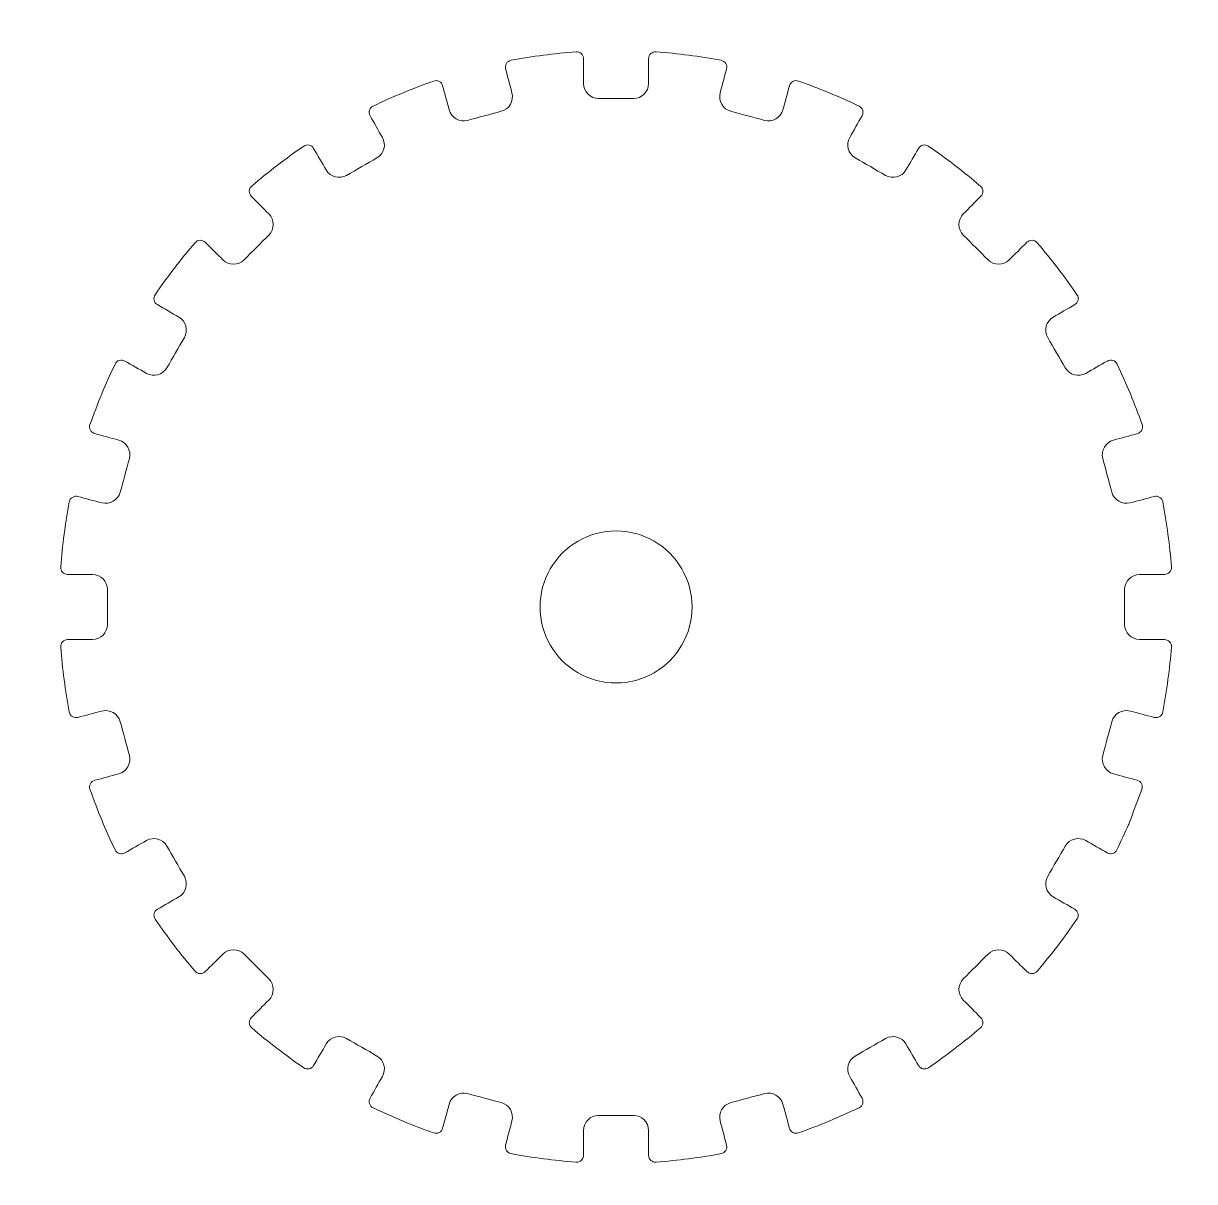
# Model space of a CAD drawing. Header units: centimetres. Extents: x -34.7 to 34.7, y -39.5 to 39.5.
# Drawn here: x 14.45 to 20.51, y 19.41 to 25.41 of the extents above; entities that cross this region are included whole.
import ezdxf

# ---------------------------------------------------------------- set-up
doc = ezdxf.new("R2010")
doc.units = ezdxf.units.CM
doc.header["$MEASUREMENT"] = 0
doc.layers.add('Camada 1', color=7, linetype='Continuous')

msp = doc.modelspace()

# ---------------------------------------------------------------- linework, layer by layer
at = {"layer": 'Camada 1', "color": 5, "lineweight": 9}
msp.add_open_spline([(-34.66849, -39.45036), (-34.66849, -39.45036), (-34.66849, 39.45036), (-34.66849, 39.45036), (-34.66849, 39.45036), (-34.66849, 39.45036), (34.66849, 39.45036), (34.66849, 39.45036), (34.66849, 39.45036), (34.66849, 39.45036), (34.66849, -39.45036), (34.66849, -39.45036), (34.66849, -39.45036), (34.66849, -39.45036), (-34.66849, -39.45036), (-34.66849, -39.45036)], degree=3, knots=[0, 0, 0, 0, 0.2, 0.2, 0.2, 0.2, 0.4, 0.4, 0.4, 0.4, 0.6, 0.6, 0.6, 0.6, 1, 1, 1, 1], dxfattribs=at)
at = {"layer": 'Camada 1', "color": 3, "lineweight": 9}
msp.add_open_spline([(20.3943, 22.59541), (20.39512, 22.58509), (20.39193, 22.57591), (20.38492, 22.56829), (20.38492, 22.56829), (20.37792, 22.56069), (20.36902, 22.55677), (20.35867, 22.55673), (20.35867, 22.55673), (20.31566, 22.55659), (20.27263, 22.55644), (20.22962, 22.55631), (20.22962, 22.55631), (20.18688, 22.55617), (20.15216, 22.52134), (20.15216, 22.4786), (20.15216, 22.4786), (20.15216, 22.4183), (20.15216, 22.358), (20.15216, 22.2977), (20.15216, 22.2977), (20.15216, 22.25497), (20.18688, 22.22013), (20.22962, 22.21999), (20.22962, 22.21999), (20.27263, 22.21986), (20.31566, 22.21971), (20.35867, 22.21957), (20.35867, 22.21957), (20.36902, 22.21953), (20.37792, 22.2156), (20.38492, 22.20801), (20.38492, 22.20801), (20.39193, 22.20039), (20.39512, 22.19121), (20.3943, 22.18089), (20.3943, 22.18089), (20.38542, 22.06805), (20.37061, 21.95568), (20.34999, 21.84438), (20.34999, 21.84438), (20.3481, 21.8342), (20.34266, 21.82616), (20.33391, 21.82062), (20.33391, 21.82062), (20.32517, 21.81508), (20.31557, 21.8136), (20.30557, 21.81625), (20.30557, 21.81625), (20.26397, 21.82724), (20.22239, 21.83822), (20.18082, 21.84923), (20.18082, 21.84923), (20.14015, 21.85999), (20.09676, 21.83484), (20.08587, 21.7942), (20.08587, 21.7942), (20.07026, 21.73598), (20.05465, 21.67773), (20.03906, 21.61949), (20.03906, 21.61949), (20.02819, 21.57887), (20.05319, 21.53543), (20.09376, 21.5244), (20.09376, 21.5244), (20.13478, 21.51326), (20.1758, 21.50212), (20.21681, 21.49098), (20.21681, 21.49098), (20.22691, 21.48824), (20.23456, 21.48205), (20.23933, 21.47273), (20.23933, 21.47273), (20.2441, 21.46343), (20.24466, 21.45361), (20.24101, 21.44381), (20.24101, 21.44381), (20.2185, 21.38357), (20.19597, 21.32333), (20.17345, 21.26307), (20.17345, 21.26307), (20.1731, 21.26216), (20.17278, 21.26137), (20.17237, 21.26047), (20.17237, 21.26047), (20.15224, 21.21739), (20.13216, 21.17428), (20.11207, 21.1312), (20.11207, 21.1312), (20.10767, 21.12177), (20.10031, 21.11531), (20.09041, 21.11217), (20.09041, 21.11217), (20.08048, 21.10903), (20.07076, 21.11006), (20.06174, 21.11524), (20.06174, 21.11524), (20.02469, 21.13646), (19.98765, 21.15768), (19.95062, 21.1789), (19.95062, 21.1789), (19.91374, 21.20003), (19.86593, 21.18711), (19.84469, 21.15032), (19.84469, 21.15032), (19.81457, 21.0981), (19.78442, 21.04588), (19.75429, 20.99367), (19.75429, 20.99367), (19.73304, 20.95689), (19.74576, 20.90903), (19.78249, 20.88765), (19.78249, 20.88765), (19.81966, 20.86601), (19.85686, 20.84439), (19.89405, 20.82275), (19.89405, 20.82275), (19.90299, 20.81755), (19.90873, 20.80971), (19.911, 20.7996), (19.911, 20.7996), (19.91327, 20.78951), (19.91143, 20.77997), (19.90556, 20.77144), (19.90556, 20.77144), (19.84146, 20.67814), (19.77244, 20.58825), (19.69891, 20.50217), (19.69891, 20.50217), (19.6922, 20.4943), (19.68344, 20.49006), (19.6731, 20.48963), (19.6731, 20.48963), (19.66277, 20.48921), (19.6537, 20.49274), (19.64636, 20.50003), (19.64636, 20.50003), (19.61586, 20.53037), (19.58535, 20.56067), (19.55482, 20.59096), (19.55482, 20.59096), (19.52449, 20.62107), (19.47536, 20.621), (19.44512, 20.59076), (19.44512, 20.59076), (19.4025, 20.54812), (19.35984, 20.50548), (19.3172, 20.46284), (19.3172, 20.46284), (19.28699, 20.43262), (19.28691, 20.38346), (19.31702, 20.35315), (19.31702, 20.35315), (19.34734, 20.32263), (19.37767, 20.29212), (19.40797, 20.2616), (19.40797, 20.2616), (19.41527, 20.25426), (19.41879, 20.2452), (19.41836, 20.23485), (19.41836, 20.23485), (19.41794, 20.22451), (19.4137, 20.21577), (19.40582, 20.20905), (19.40582, 20.20905), (19.31974, 20.13554), (19.22981, 20.06655), (19.13653, 20.00244), (19.13653, 20.00244), (19.12801, 19.99657), (19.11846, 19.99474), (19.10835, 19.99701), (19.10835, 19.99701), (19.09826, 19.99927), (19.09043, 20.00501), (19.08522, 20.01396), (19.08522, 20.01396), (19.06359, 20.05115), (19.04197, 20.08833), (19.02033, 20.12551), (19.02033, 20.12551), (18.99895, 20.16223), (18.95112, 20.17495), (18.91432, 20.15371), (18.91432, 20.15371), (18.8621, 20.12357), (18.80989, 20.09342), (18.75768, 20.06329), (18.75768, 20.06329), (18.72087, 20.04205), (18.70798, 19.99423), (18.7291, 19.95736), (18.7291, 19.95736), (18.75048, 19.92003), (18.77186, 19.88271), (18.79325, 19.84538), (18.79325, 19.84538), (18.7984, 19.83639), (18.79946, 19.82673), (18.79637, 19.81686), (18.79637, 19.81686), (18.79328, 19.80697), (18.78691, 19.79963), (18.77757, 19.79517), (18.77757, 19.79517), (18.67541, 19.74645), (18.57069, 19.70308), (18.46399, 19.66529), (18.46399, 19.66529), (18.45423, 19.66183), (18.44455, 19.66253), (18.43538, 19.66733), (18.43538, 19.66733), (18.42621, 19.67212), (18.42012, 19.6797), (18.41741, 19.6897), (18.41741, 19.6897), (18.40613, 19.73121), (18.39487, 19.77271), (18.38359, 19.81423), (18.38359, 19.81423), (18.37257, 19.85482), (18.3291, 19.87982), (18.28849, 19.86892), (18.28849, 19.86892), (18.23025, 19.85331), (18.172, 19.83771), (18.11376, 19.82209), (18.11376, 19.82209), (18.07316, 19.81119), (18.04801, 19.76782), (18.05876, 19.72717), (18.05876, 19.72717), (18.06976, 19.6856), (18.08075, 19.64402), (18.09174, 19.60244), (18.09174, 19.60244), (18.0944, 19.59245), (18.09292, 19.58284), (18.08738, 19.5741), (18.08738, 19.5741), (18.08184, 19.56536), (18.07379, 19.5599), (18.06361, 19.55802), (18.06361, 19.55802), (17.95231, 19.53736), (17.83993, 19.52256), (17.72707, 19.51369), (17.72707, 19.51369), (17.71676, 19.51287), (17.70758, 19.51606), (17.69996, 19.52308), (17.69996, 19.52308), (17.69236, 19.53008), (17.68844, 19.53897), (17.6884, 19.54933), (17.6884, 19.54933), (17.68826, 19.59235), (17.68812, 19.63537), (17.68797, 19.67839), (17.68797, 19.67839), (17.68783, 19.72113), (17.65301, 19.75582), (17.61027, 19.75582), (17.61027, 19.75582), (17.54998, 19.75582), (17.48968, 19.75582), (17.4294, 19.75582), (17.4294, 19.75582), (17.38666, 19.75582), (17.35183, 19.72113), (17.35168, 19.67839), (17.35168, 19.67839), (17.35154, 19.63537), (17.35139, 19.59235), (17.35125, 19.54933), (17.35125, 19.54933), (17.35121, 19.53897), (17.34729, 19.53008), (17.33969, 19.52308), (17.33969, 19.52308), (17.33207, 19.51606), (17.32289, 19.51287), (17.31257, 19.51369), (17.31257, 19.51369), (17.19972, 19.52256), (17.08735, 19.53737), (16.97605, 19.55802), (16.97605, 19.55802), (16.96588, 19.5599), (16.95783, 19.56536), (16.95229, 19.5741), (16.95229, 19.5741), (16.94675, 19.58284), (16.94527, 19.59245), (16.94792, 19.60244), (16.94792, 19.60244), (16.95891, 19.64402), (16.96989, 19.6856), (16.9809, 19.72717), (16.9809, 19.72717), (16.99164, 19.76782), (16.9665, 19.81119), (16.92589, 19.82209), (16.92589, 19.82209), (16.86764, 19.83771), (16.80941, 19.85334), (16.75117, 19.86892), (16.75117, 19.86892), (16.71058, 19.87979), (16.66712, 19.85481), (16.6561, 19.81424), (16.6561, 19.81424), (16.64482, 19.77272), (16.63355, 19.73121), (16.62226, 19.68968), (16.62226, 19.68968), (16.61955, 19.6797), (16.61347, 19.67212), (16.6043, 19.66733), (16.6043, 19.66733), (16.59512, 19.66253), (16.58544, 19.66183), (16.57569, 19.66529), (16.57569, 19.66529), (16.46898, 19.70306), (16.36426, 19.74644), (16.26209, 19.79516), (16.26209, 19.79516), (16.25276, 19.79962), (16.2464, 19.80696), (16.2433, 19.81684), (16.2433, 19.81684), (16.24021, 19.82672), (16.24128, 19.83638), (16.24642, 19.84536), (16.24642, 19.84536), (16.26779, 19.88268), (16.28917, 19.92), (16.31056, 19.95732), (16.31056, 19.95732), (16.33169, 19.9942), (16.3188, 20.04201), (16.28199, 20.06326), (16.28199, 20.06326), (16.22978, 20.09341), (16.17757, 20.12356), (16.12535, 20.15371), (16.12535, 20.15371), (16.08856, 20.17494), (16.04069, 20.16224), (16.01932, 20.12551), (16.01932, 20.12551), (15.99769, 20.08833), (15.97606, 20.05114), (15.95443, 20.01395), (15.95443, 20.01395), (15.94923, 20.005), (15.94138, 19.99927), (15.93129, 19.997), (15.93129, 19.997), (15.92118, 19.99472), (15.91164, 19.99656), (15.90312, 20.00243), (15.90312, 20.00243), (15.80984, 20.06654), (15.7199, 20.13553), (15.63384, 20.20904), (15.63384, 20.20904), (15.62597, 20.21576), (15.62172, 20.22451), (15.6213, 20.23484), (15.6213, 20.23484), (15.62087, 20.24517), (15.62439, 20.25423), (15.63168, 20.26157), (15.63168, 20.26157), (15.66197, 20.2921), (15.69229, 20.32262), (15.72261, 20.35313), (15.72261, 20.35313), (15.75273, 20.38345), (15.75267, 20.43261), (15.72245, 20.46284), (15.72245, 20.46284), (15.67982, 20.5055), (15.63716, 20.54812), (15.59452, 20.59076), (15.59452, 20.59076), (15.56429, 20.62099), (15.51515, 20.62105), (15.48482, 20.59093), (15.48482, 20.59093), (15.45432, 20.56062), (15.42379, 20.53031), (15.39328, 20.50001), (15.39328, 20.50001), (15.38594, 20.49271), (15.37688, 20.4892), (15.36653, 20.48963), (15.36653, 20.48963), (15.3562, 20.49005), (15.34746, 20.49429), (15.34074, 20.50217), (15.34074, 20.50217), (15.26722, 20.58824), (15.19823, 20.67816), (15.13411, 20.77144), (15.13411, 20.77144), (15.12824, 20.77997), (15.1264, 20.78951), (15.12867, 20.7996), (15.12867, 20.7996), (15.13093, 20.80971), (15.13668, 20.81755), (15.14562, 20.82275), (15.14562, 20.82275), (15.18282, 20.84439), (15.22001, 20.86601), (15.25719, 20.88765), (15.25719, 20.88765), (15.29391, 20.90903), (15.30666, 20.95688), (15.2854, 20.99369), (15.2854, 20.99369), (15.25525, 21.0459), (15.2251, 21.0981), (15.19495, 21.15032), (15.19495, 21.15032), (15.17371, 21.18711), (15.12591, 21.20003), (15.08903, 21.1789), (15.08903, 21.1789), (15.05169, 21.15751), (15.01437, 21.13613), (14.97704, 21.11474), (14.97704, 21.11474), (14.96806, 21.1096), (14.9584, 21.10854), (14.94853, 21.11162), (14.94853, 21.11162), (14.93864, 21.11472), (14.9313, 21.12107), (14.92684, 21.13041), (14.92684, 21.13041), (14.87811, 21.23258), (14.83474, 21.3373), (14.79697, 21.44399), (14.79697, 21.44399), (14.79351, 21.45375), (14.7942, 21.46343), (14.79901, 21.4726), (14.79901, 21.4726), (14.8038, 21.48178), (14.81138, 21.48786), (14.82137, 21.49057), (14.82137, 21.49057), (14.86287, 21.50185), (14.90439, 21.51313), (14.94591, 21.5244), (14.94591, 21.5244), (14.98648, 21.53543), (15.01149, 21.57888), (15.00059, 21.61951), (15.00059, 21.61951), (14.98498, 21.67773), (14.96939, 21.73598), (14.95377, 21.79422), (14.95377, 21.79422), (14.94287, 21.83482), (14.8995, 21.85997), (14.85886, 21.84922), (14.85886, 21.84922), (14.81727, 21.83822), (14.77569, 21.82723), (14.7341, 21.81624), (14.7341, 21.81624), (14.7241, 21.8136), (14.71449, 21.81508), (14.70575, 21.82062), (14.70575, 21.82062), (14.69701, 21.82616), (14.69156, 21.8342), (14.68967, 21.84438), (14.68967, 21.84438), (14.66902, 21.95568), (14.65423, 22.06805), (14.64535, 22.18091), (14.64535, 22.18091), (14.64455, 22.19123), (14.64772, 22.2004), (14.65474, 22.20802), (14.65474, 22.20802), (14.66175, 22.21562), (14.67064, 22.21954), (14.68099, 22.21958), (14.68099, 22.21958), (14.72402, 22.21972), (14.76706, 22.21986), (14.81008, 22.22001), (14.81008, 22.22001), (14.85282, 22.22015), (14.88751, 22.25498), (14.88751, 22.29771), (14.88751, 22.29771), (14.88751, 22.35802), (14.88751, 22.4183), (14.88751, 22.4786), (14.88751, 22.4786), (14.88751, 22.52134), (14.85279, 22.55617), (14.81005, 22.55631), (14.81005, 22.55631), (14.76705, 22.55644), (14.72402, 22.55659), (14.68099, 22.55673), (14.68099, 22.55673), (14.67064, 22.55677), (14.66175, 22.56069), (14.65474, 22.56829), (14.65474, 22.56829), (14.64772, 22.57591), (14.64455, 22.58509), (14.64535, 22.59541), (14.64535, 22.59541), (14.65423, 22.70826), (14.66902, 22.82065), (14.68969, 22.93195), (14.68969, 22.93195), (14.69158, 22.94212), (14.69703, 22.95017), (14.70576, 22.95571), (14.70576, 22.95571), (14.7145, 22.96124), (14.72411, 22.96272), (14.73411, 22.96007), (14.73411, 22.96007), (14.7757, 22.94909), (14.81728, 22.93809), (14.85886, 22.92709), (14.85886, 22.92709), (14.8995, 22.91634), (14.94287, 22.94148), (14.95377, 22.98209), (14.95377, 22.98209), (14.96939, 23.04034), (14.98498, 23.09858), (15.00059, 23.15681), (15.00059, 23.15681), (15.01149, 23.19743), (14.98648, 23.24089), (14.94591, 23.25191), (14.94591, 23.25191), (14.90439, 23.26318), (14.86288, 23.27445), (14.82137, 23.28574), (14.82137, 23.28574), (14.81138, 23.28845), (14.8038, 23.29454), (14.79901, 23.30371), (14.79901, 23.30371), (14.7942, 23.31287), (14.79351, 23.32256), (14.79697, 23.33232), (14.79697, 23.33232), (14.83474, 23.43901), (14.87811, 23.54373), (14.92684, 23.6459), (14.92684, 23.6459), (14.9313, 23.65523), (14.93864, 23.6616), (14.94853, 23.66469), (14.94853, 23.66469), (14.9584, 23.66778), (14.96806, 23.66671), (14.97704, 23.66157), (14.97704, 23.66157), (15.01437, 23.64019), (15.05169, 23.61881), (15.08903, 23.59742), (15.08903, 23.59742), (15.12591, 23.5763), (15.1737, 23.58921), (15.19494, 23.626), (15.19494, 23.626), (15.22509, 23.67822), (15.25525, 23.73043), (15.2854, 23.78265), (15.2854, 23.78265), (15.30666, 23.81944), (15.29392, 23.86732), (15.25717, 23.88867), (15.25717, 23.88867), (15.21998, 23.9103), (15.1828, 23.93193), (15.14562, 23.95357), (15.14562, 23.95357), (15.13668, 23.95879), (15.13093, 23.96662), (15.12867, 23.97672), (15.12867, 23.97672), (15.1264, 23.98682), (15.12824, 23.99636), (15.13411, 24.00489), (15.13411, 24.00489), (15.19823, 24.09817), (15.26722, 24.18809), (15.34074, 24.27415), (15.34074, 24.27415), (15.34746, 24.28201), (15.35621, 24.28626), (15.36654, 24.28668), (15.36654, 24.28668), (15.37689, 24.28711), (15.38595, 24.28358), (15.39329, 24.27629), (15.39329, 24.27629), (15.42379, 24.24599), (15.45431, 24.21568), (15.48482, 24.18537), (15.48482, 24.18537), (15.51514, 24.15526), (15.5643, 24.15534), (15.59452, 24.18554), (15.59452, 24.18554), (15.63716, 24.22818), (15.67983, 24.27082), (15.72246, 24.31347), (15.72246, 24.31347), (15.75269, 24.34371), (15.75272, 24.39287), (15.72259, 24.42319), (15.72259, 24.42319), (15.69229, 24.4537), (15.66199, 24.4842), (15.63168, 24.51472), (15.63168, 24.51472), (15.62437, 24.52206), (15.62086, 24.53112), (15.62129, 24.54146), (15.62129, 24.54146), (15.62171, 24.5518), (15.62597, 24.56053), (15.63383, 24.56725), (15.63383, 24.56725), (15.71991, 24.64076), (15.80984, 24.70977), (15.90312, 24.77388), (15.90312, 24.77388), (15.91164, 24.77975), (15.92118, 24.78159), (15.93129, 24.77932), (15.93129, 24.77932), (15.94138, 24.77705), (15.94923, 24.77131), (15.95443, 24.76237), (15.95443, 24.76237), (15.97606, 24.72518), (15.99769, 24.68799), (16.01932, 24.65081), (16.01932, 24.65081), (16.04069, 24.61407), (16.08856, 24.60138), (16.12535, 24.62261), (16.12535, 24.62261), (16.17756, 24.65274), (16.22977, 24.68289), (16.28199, 24.71302), (16.28199, 24.71302), (16.3188, 24.73427), (16.33169, 24.7821), (16.31056, 24.81897), (16.31056, 24.81897), (16.28917, 24.8563), (16.26779, 24.89363), (16.24642, 24.93095), (16.24642, 24.93095), (16.24128, 24.93993), (16.24021, 24.94959), (16.2433, 24.95948), (16.2433, 24.95948), (16.2464, 24.96936), (16.25276, 24.9767), (16.26209, 24.98115), (16.26209, 24.98115), (16.36426, 25.02988), (16.46898, 25.07324), (16.57567, 25.11102), (16.57567, 25.11102), (16.58543, 25.11448), (16.59512, 25.11379), (16.6043, 25.10899), (16.6043, 25.10899), (16.61347, 25.10419), (16.61955, 25.09661), (16.62226, 25.08662), (16.62226, 25.08662), (16.63355, 25.04511), (16.64482, 25.0036), (16.6561, 24.96209), (16.6561, 24.96209), (16.66712, 24.9215), (16.71058, 24.8965), (16.75121, 24.90739), (16.75121, 24.90739), (16.80944, 24.92299), (16.86766, 24.93859), (16.92589, 24.95421), (16.92589, 24.95421), (16.96649, 24.96511), (16.99164, 25.00849), (16.9809, 25.04913), (16.9809, 25.04913), (16.96989, 25.09071), (16.95891, 25.13229), (16.94792, 25.17389), (16.94792, 25.17389), (16.94527, 25.18389), (16.94675, 25.19349), (16.9523, 25.20223), (16.9523, 25.20223), (16.95783, 25.21098), (16.96588, 25.21642), (16.97605, 25.21831), (16.97605, 25.21831), (17.08735, 25.23893), (17.19972, 25.25373), (17.31256, 25.26263), (17.31256, 25.26263), (17.32288, 25.26343), (17.33207, 25.26026), (17.33969, 25.25325), (17.33969, 25.25325), (17.34729, 25.24623), (17.35121, 25.23734), (17.35125, 25.22699), (17.35125, 25.22699), (17.35139, 25.18397), (17.35154, 25.14093), (17.35168, 25.09791), (17.35168, 25.09791), (17.35183, 25.05517), (17.38666, 25.02048), (17.4294, 25.02048), (17.4294, 25.02048), (17.48969, 25.02048), (17.54998, 25.02048), (17.61028, 25.02048), (17.61028, 25.02048), (17.65301, 25.02048), (17.68785, 25.0552), (17.68799, 25.09794), (17.68799, 25.09794), (17.68812, 25.14095), (17.68827, 25.18397), (17.68841, 25.22699), (17.68841, 25.22699), (17.68845, 25.23734), (17.69238, 25.24623), (17.69999, 25.25325), (17.69999, 25.25325), (17.70759, 25.26026), (17.71678, 25.26343), (17.7271, 25.26263), (17.7271, 25.26263), (17.83994, 25.25372), (17.95231, 25.23893), (18.06361, 25.21831), (18.06361, 25.21831), (18.07379, 25.21642), (18.08183, 25.21098), (18.08737, 25.20223), (18.08737, 25.20223), (18.09292, 25.19349), (18.0944, 25.18389), (18.09174, 25.17389), (18.09174, 25.17389), (18.08075, 25.13229), (18.06976, 25.09071), (18.05876, 25.04913), (18.05876, 25.04913), (18.04801, 25.00849), (18.07316, 24.96512), (18.11376, 24.95423), (18.11376, 24.95423), (18.172, 24.9386), (18.23025, 24.92302), (18.28847, 24.9074), (18.28847, 24.9074), (18.3291, 24.8965), (18.37255, 24.92151), (18.38358, 24.96209), (18.38358, 24.96209), (18.39485, 25.0036), (18.40613, 25.04511), (18.41741, 25.08662), (18.41741, 25.08662), (18.42012, 25.09661), (18.42621, 25.10419), (18.43538, 25.10899), (18.43538, 25.10899), (18.44455, 25.11379), (18.45425, 25.11448), (18.464, 25.11102), (18.464, 25.11102), (18.57068, 25.07323), (18.67541, 25.02987), (18.77755, 24.98114), (18.77755, 24.98114), (18.78691, 24.97668), (18.79326, 24.96934), (18.79636, 24.95946), (18.79636, 24.95946), (18.79944, 24.94958), (18.79838, 24.93992), (18.79324, 24.93094), (18.79324, 24.93094), (18.77185, 24.89361), (18.75048, 24.85629), (18.7291, 24.81895), (18.7291, 24.81895), (18.70798, 24.78209), (18.72087, 24.73427), (18.75768, 24.71302), (18.75768, 24.71302), (18.80989, 24.68289), (18.8621, 24.65274), (18.91432, 24.62261), (18.91432, 24.62261), (18.95112, 24.60136), (18.99897, 24.61407), (19.02035, 24.65081), (19.02035, 24.65081), (19.04198, 24.68799), (19.06359, 24.72518), (19.08523, 24.76237), (19.08523, 24.76237), (19.09043, 24.77131), (19.09827, 24.77705), (19.10838, 24.77932), (19.10838, 24.77932), (19.11847, 24.78159), (19.12801, 24.77975), (19.13654, 24.77388), (19.13654, 24.77388), (19.22982, 24.70977), (19.31974, 24.64076), (19.40582, 24.56725), (19.40582, 24.56725), (19.4137, 24.56053), (19.41794, 24.5518), (19.41836, 24.54146), (19.41836, 24.54146), (19.41879, 24.53112), (19.41527, 24.52206), (19.40797, 24.51472), (19.40797, 24.51472), (19.37767, 24.4842), (19.34734, 24.45369), (19.31702, 24.42317), (19.31702, 24.42317), (19.28691, 24.39284), (19.28699, 24.34368), (19.3172, 24.31346), (19.3172, 24.31346), (19.35984, 24.27082), (19.40248, 24.22818), (19.44512, 24.18553), (19.44512, 24.18553), (19.47536, 24.15531), (19.5245, 24.15525), (19.55483, 24.18537), (19.55483, 24.18537), (19.58535, 24.21568), (19.61588, 24.246), (19.64639, 24.27631), (19.64639, 24.27631), (19.65373, 24.28361), (19.6628, 24.28712), (19.67314, 24.2867), (19.67314, 24.2867), (19.68347, 24.28627), (19.69222, 24.28203), (19.69894, 24.27416), (19.69894, 24.27416), (19.77247, 24.18811), (19.84146, 24.09818), (19.90556, 24.00489), (19.90556, 24.00489), (19.91143, 23.99635), (19.91327, 23.98681), (19.911, 23.9767), (19.911, 23.9767), (19.90873, 23.96662), (19.90299, 23.95878), (19.89403, 23.95357), (19.89403, 23.95357), (19.85684, 23.93195), (19.81966, 23.91032), (19.78249, 23.88869), (19.78249, 23.88869), (19.74577, 23.86732), (19.73303, 23.81945), (19.75426, 23.78267), (19.75426, 23.78267), (19.78441, 23.73045), (19.81457, 23.67822), (19.84472, 23.626), (19.84472, 23.626), (19.86597, 23.58922), (19.91378, 23.57632), (19.95064, 23.59743), (19.95064, 23.59743), (19.98796, 23.61882), (20.02528, 23.6402), (20.06261, 23.66157), (20.06261, 23.66157), (20.07159, 23.66671), (20.08125, 23.66778), (20.09112, 23.66469), (20.09112, 23.66469), (20.10101, 23.6616), (20.10835, 23.65523), (20.11281, 23.6459), (20.11281, 23.6459), (20.16154, 23.54373), (20.20492, 23.43901), (20.24269, 23.33231), (20.24269, 23.33231), (20.24615, 23.32255), (20.24545, 23.31286), (20.24065, 23.3037), (20.24065, 23.3037), (20.23584, 23.29453), (20.22828, 23.28844), (20.21828, 23.28573), (20.21828, 23.28573), (20.17677, 23.27445), (20.13527, 23.26318), (20.09376, 23.25191), (20.09376, 23.25191), (20.05319, 23.24089), (20.02819, 23.19744), (20.03906, 23.15684), (20.03906, 23.15684), (20.05465, 23.09858), (20.07027, 23.04035), (20.08587, 22.9821), (20.08587, 22.9821), (20.09676, 22.94148), (20.14015, 22.91634), (20.18081, 22.92709), (20.18081, 22.92709), (20.22239, 22.93809), (20.26397, 22.94909), (20.30557, 22.96007), (20.30557, 22.96007), (20.31557, 22.96272), (20.32517, 22.96124), (20.33391, 22.95569), (20.33391, 22.95569), (20.34266, 22.95016), (20.3481, 22.94212), (20.34999, 22.93194), (20.34999, 22.93194), (20.37061, 22.82063), (20.38542, 22.70826), (20.3943, 22.59541)], degree=3, knots=[0, 0, 0, 0, 0.0041152, 0.0041152, 0.0041152, 0.0041152, 0.0082305, 0.0082305, 0.0082305, 0.0082305, 0.0123457, 0.0123457, 0.0123457, 0.0123457, 0.0164609, 0.0164609, 0.0164609, 0.0164609, 0.0205761, 0.0205761, 0.0205761, 0.0205761, 0.0246914, 0.0246914, 0.0246914, 0.0246914, 0.0288066, 0.0288066, 0.0288066, 0.0288066, 0.0329218, 0.0329218, 0.0329218, 0.0329218, 0.037037, 0.037037, 0.037037, 0.037037, 0.0411523, 0.0411523, 0.0411523, 0.0411523, 0.0452675, 0.0452675, 0.0452675, 0.0452675, 0.0493827, 0.0493827, 0.0493827, 0.0493827, 0.0534979, 0.0534979, 0.0534979, 0.0534979, 0.0576132, 0.0576132, 0.0576132, 0.0576132, 0.0617284, 0.0617284, 0.0617284, 0.0617284, 0.0658436, 0.0658436, 0.0658436, 0.0658436, 0.0699588, 0.0699588, 0.0699588, 0.0699588, 0.0740741, 0.0740741, 0.0740741, 0.0740741, 0.0781893, 0.0781893, 0.0781893, 0.0781893, 0.0823045, 0.0823045, 0.0823045, 0.0823045, 0.0864198, 0.0864198, 0.0864198, 0.0864198, 0.090535, 0.090535, 0.090535, 0.090535, 0.0946502, 0.0946502, 0.0946502, 0.0946502, 0.0987654, 0.0987654, 0.0987654, 0.0987654, 0.1028807, 0.1028807, 0.1028807, 0.1028807, 0.1069959, 0.1069959, 0.1069959, 0.1069959, 0.1111111, 0.1111111, 0.1111111, 0.1111111, 0.1152263, 0.1152263, 0.1152263, 0.1152263, 0.1193416, 0.1193416, 0.1193416, 0.1193416, 0.1234568, 0.1234568, 0.1234568, 0.1234568, 0.127572, 0.127572, 0.127572, 0.127572, 0.1316872, 0.1316872, 0.1316872, 0.1316872, 0.1358025, 0.1358025, 0.1358025, 0.1358025, 0.1399177, 0.1399177, 0.1399177, 0.1399177, 0.1440329, 0.1440329, 0.1440329, 0.1440329, 0.1481481, 0.1481481, 0.1481481, 0.1481481, 0.1522634, 0.1522634, 0.1522634, 0.1522634, 0.1563786, 0.1563786, 0.1563786, 0.1563786, 0.1604938, 0.1604938, 0.1604938, 0.1604938, 0.1646091, 0.1646091, 0.1646091, 0.1646091, 0.1687243, 0.1687243, 0.1687243, 0.1687243, 0.1728395, 0.1728395, 0.1728395, 0.1728395, 0.1769547, 0.1769547, 0.1769547, 0.1769547, 0.18107, 0.18107, 0.18107, 0.18107, 0.1851852, 0.1851852, 0.1851852, 0.1851852, 0.1893004, 0.1893004, 0.1893004, 0.1893004, 0.1934156, 0.1934156, 0.1934156, 0.1934156, 0.1975309, 0.1975309, 0.1975309, 0.1975309, 0.2016461, 0.2016461, 0.2016461, 0.2016461, 0.2057613, 0.2057613, 0.2057613, 0.2057613, 0.2098765, 0.2098765, 0.2098765, 0.2098765, 0.2139918, 0.2139918, 0.2139918, 0.2139918, 0.218107, 0.218107, 0.218107, 0.218107, 0.2222222, 0.2222222, 0.2222222, 0.2222222, 0.2263374, 0.2263374, 0.2263374, 0.2263374, 0.2304527, 0.2304527, 0.2304527, 0.2304527, 0.2345679, 0.2345679, 0.2345679, 0.2345679, 0.2386831, 0.2386831, 0.2386831, 0.2386831, 0.2427984, 0.2427984, 0.2427984, 0.2427984, 0.2469136, 0.2469136, 0.2469136, 0.2469136, 0.2510288, 0.2510288, 0.2510288, 0.2510288, 0.255144, 0.255144, 0.255144, 0.255144, 0.2592593, 0.2592593, 0.2592593, 0.2592593, 0.2633745, 0.2633745, 0.2633745, 0.2633745, 0.2674897, 0.2674897, 0.2674897, 0.2674897, 0.2716049, 0.2716049, 0.2716049, 0.2716049, 0.2757202, 0.2757202, 0.2757202, 0.2757202, 0.2798354, 0.2798354, 0.2798354, 0.2798354, 0.2839506, 0.2839506, 0.2839506, 0.2839506, 0.2880658, 0.2880658, 0.2880658, 0.2880658, 0.2921811, 0.2921811, 0.2921811, 0.2921811, 0.2962963, 0.2962963, 0.2962963, 0.2962963, 0.3004115, 0.3004115, 0.3004115, 0.3004115, 0.3045267, 0.3045267, 0.3045267, 0.3045267, 0.308642, 0.308642, 0.308642, 0.308642, 0.3127572, 0.3127572, 0.3127572, 0.3127572, 0.3168724, 0.3168724, 0.3168724, 0.3168724, 0.3209877, 0.3209877, 0.3209877, 0.3209877, 0.3251029, 0.3251029, 0.3251029, 0.3251029, 0.3292181, 0.3292181, 0.3292181, 0.3292181, 0.3333333, 0.3333333, 0.3333333, 0.3333333, 0.3374486, 0.3374486, 0.3374486, 0.3374486, 0.3415638, 0.3415638, 0.3415638, 0.3415638, 0.345679, 0.345679, 0.345679, 0.345679, 0.3497942, 0.3497942, 0.3497942, 0.3497942, 0.3539095, 0.3539095, 0.3539095, 0.3539095, 0.3580247, 0.3580247, 0.3580247, 0.3580247, 0.3621399, 0.3621399, 0.3621399, 0.3621399, 0.3662551, 0.3662551, 0.3662551, 0.3662551, 0.3703704, 0.3703704, 0.3703704, 0.3703704, 0.3744856, 0.3744856, 0.3744856, 0.3744856, 0.3786008, 0.3786008, 0.3786008, 0.3786008, 0.382716, 0.382716, 0.382716, 0.382716, 0.3868313, 0.3868313, 0.3868313, 0.3868313, 0.3909465, 0.3909465, 0.3909465, 0.3909465, 0.3950617, 0.3950617, 0.3950617, 0.3950617, 0.399177, 0.399177, 0.399177, 0.399177, 0.4032922, 0.4032922, 0.4032922, 0.4032922, 0.4074074, 0.4074074, 0.4074074, 0.4074074, 0.4115226, 0.4115226, 0.4115226, 0.4115226, 0.4156379, 0.4156379, 0.4156379, 0.4156379, 0.4197531, 0.4197531, 0.4197531, 0.4197531, 0.4238683, 0.4238683, 0.4238683, 0.4238683, 0.4279835, 0.4279835, 0.4279835, 0.4279835, 0.4320988, 0.4320988, 0.4320988, 0.4320988, 0.436214, 0.436214, 0.436214, 0.436214, 0.4403292, 0.4403292, 0.4403292, 0.4403292, 0.4444444, 0.4444444, 0.4444444, 0.4444444, 0.4485597, 0.4485597, 0.4485597, 0.4485597, 0.4526749, 0.4526749, 0.4526749, 0.4526749, 0.4567901, 0.4567901, 0.4567901, 0.4567901, 0.4609053, 0.4609053, 0.4609053, 0.4609053, 0.4650206, 0.4650206, 0.4650206, 0.4650206, 0.4691358, 0.4691358, 0.4691358, 0.4691358, 0.473251, 0.473251, 0.473251, 0.473251, 0.4773663, 0.4773663, 0.4773663, 0.4773663, 0.4814815, 0.4814815, 0.4814815, 0.4814815, 0.4855967, 0.4855967, 0.4855967, 0.4855967, 0.4897119, 0.4897119, 0.4897119, 0.4897119, 0.4938272, 0.4938272, 0.4938272, 0.4938272, 0.4979424, 0.4979424, 0.4979424, 0.4979424, 0.5020576, 0.5020576, 0.5020576, 0.5020576, 0.5061728, 0.5061728, 0.5061728, 0.5061728, 0.5102881, 0.5102881, 0.5102881, 0.5102881, 0.5144033, 0.5144033, 0.5144033, 0.5144033, 0.5185185, 0.5185185, 0.5185185, 0.5185185, 0.5226337, 0.5226337, 0.5226337, 0.5226337, 0.526749, 0.526749, 0.526749, 0.526749, 0.5308642, 0.5308642, 0.5308642, 0.5308642, 0.5349794, 0.5349794, 0.5349794, 0.5349794, 0.5390947, 0.5390947, 0.5390947, 0.5390947, 0.5432099, 0.5432099, 0.5432099, 0.5432099, 0.5473251, 0.5473251, 0.5473251, 0.5473251, 0.5514403, 0.5514403, 0.5514403, 0.5514403, 0.5555556, 0.5555556, 0.5555556, 0.5555556, 0.5596708, 0.5596708, 0.5596708, 0.5596708, 0.563786, 0.563786, 0.563786, 0.563786, 0.5679012, 0.5679012, 0.5679012, 0.5679012, 0.5720165, 0.5720165, 0.5720165, 0.5720165, 0.5761317, 0.5761317, 0.5761317, 0.5761317, 0.5802469, 0.5802469, 0.5802469, 0.5802469, 0.5843621, 0.5843621, 0.5843621, 0.5843621, 0.5884774, 0.5884774, 0.5884774, 0.5884774, 0.5925926, 0.5925926, 0.5925926, 0.5925926, 0.5967078, 0.5967078, 0.5967078, 0.5967078, 0.600823, 0.600823, 0.600823, 0.600823, 0.6049383, 0.6049383, 0.6049383, 0.6049383, 0.6090535, 0.6090535, 0.6090535, 0.6090535, 0.6131687, 0.6131687, 0.6131687, 0.6131687, 0.617284, 0.617284, 0.617284, 0.617284, 0.6213992, 0.6213992, 0.6213992, 0.6213992, 0.6255144, 0.6255144, 0.6255144, 0.6255144, 0.6296296, 0.6296296, 0.6296296, 0.6296296, 0.6337449, 0.6337449, 0.6337449, 0.6337449, 0.6378601, 0.6378601, 0.6378601, 0.6378601, 0.6419753, 0.6419753, 0.6419753, 0.6419753, 0.6460905, 0.6460905, 0.6460905, 0.6460905, 0.6502058, 0.6502058, 0.6502058, 0.6502058, 0.654321, 0.654321, 0.654321, 0.654321, 0.6584362, 0.6584362, 0.6584362, 0.6584362, 0.6625514, 0.6625514, 0.6625514, 0.6625514, 0.6666667, 0.6666667, 0.6666667, 0.6666667, 0.6707819, 0.6707819, 0.6707819, 0.6707819, 0.6748971, 0.6748971, 0.6748971, 0.6748971, 0.6790123, 0.6790123, 0.6790123, 0.6790123, 0.6831276, 0.6831276, 0.6831276, 0.6831276, 0.6872428, 0.6872428, 0.6872428, 0.6872428, 0.691358, 0.691358, 0.691358, 0.691358, 0.6954733, 0.6954733, 0.6954733, 0.6954733, 0.6995885, 0.6995885, 0.6995885, 0.6995885, 0.7037037, 0.7037037, 0.7037037, 0.7037037, 0.7078189, 0.7078189, 0.7078189, 0.7078189, 0.7119342, 0.7119342, 0.7119342, 0.7119342, 0.7160494, 0.7160494, 0.7160494, 0.7160494, 0.7201646, 0.7201646, 0.7201646, 0.7201646, 0.7242798, 0.7242798, 0.7242798, 0.7242798, 0.7283951, 0.7283951, 0.7283951, 0.7283951, 0.7325103, 0.7325103, 0.7325103, 0.7325103, 0.7366255, 0.7366255, 0.7366255, 0.7366255, 0.7407407, 0.7407407, 0.7407407, 0.7407407, 0.744856, 0.744856, 0.744856, 0.744856, 0.7489712, 0.7489712, 0.7489712, 0.7489712, 0.7530864, 0.7530864, 0.7530864, 0.7530864, 0.7572016, 0.7572016, 0.7572016, 0.7572016, 0.7613169, 0.7613169, 0.7613169, 0.7613169, 0.7654321, 0.7654321, 0.7654321, 0.7654321, 0.7695473, 0.7695473, 0.7695473, 0.7695473, 0.7736626, 0.7736626, 0.7736626, 0.7736626, 0.7777778, 0.7777778, 0.7777778, 0.7777778, 0.781893, 0.781893, 0.781893, 0.781893, 0.7860082, 0.7860082, 0.7860082, 0.7860082, 0.7901235, 0.7901235, 0.7901235, 0.7901235, 0.7942387, 0.7942387, 0.7942387, 0.7942387, 0.7983539, 0.7983539, 0.7983539, 0.7983539, 0.8024691, 0.8024691, 0.8024691, 0.8024691, 0.8065844, 0.8065844, 0.8065844, 0.8065844, 0.8106996, 0.8106996, 0.8106996, 0.8106996, 0.8148148, 0.8148148, 0.8148148, 0.8148148, 0.81893, 0.81893, 0.81893, 0.81893, 0.8230453, 0.8230453, 0.8230453, 0.8230453, 0.8271605, 0.8271605, 0.8271605, 0.8271605, 0.8312757, 0.8312757, 0.8312757, 0.8312757, 0.8353909, 0.8353909, 0.8353909, 0.8353909, 0.8395062, 0.8395062, 0.8395062, 0.8395062, 0.8436214, 0.8436214, 0.8436214, 0.8436214, 0.8477366, 0.8477366, 0.8477366, 0.8477366, 0.8518519, 0.8518519, 0.8518519, 0.8518519, 0.8559671, 0.8559671, 0.8559671, 0.8559671, 0.8600823, 0.8600823, 0.8600823, 0.8600823, 0.8641975, 0.8641975, 0.8641975, 0.8641975, 0.8683128, 0.8683128, 0.8683128, 0.8683128, 0.872428, 0.872428, 0.872428, 0.872428, 0.8765432, 0.8765432, 0.8765432, 0.8765432, 0.8806584, 0.8806584, 0.8806584, 0.8806584, 0.8847737, 0.8847737, 0.8847737, 0.8847737, 0.8888889, 0.8888889, 0.8888889, 0.8888889, 0.8930041, 0.8930041, 0.8930041, 0.8930041, 0.8971193, 0.8971193, 0.8971193, 0.8971193, 0.9012346, 0.9012346, 0.9012346, 0.9012346, 0.9053498, 0.9053498, 0.9053498, 0.9053498, 0.909465, 0.909465, 0.909465, 0.909465, 0.9135802, 0.9135802, 0.9135802, 0.9135802, 0.9176955, 0.9176955, 0.9176955, 0.9176955, 0.9218107, 0.9218107, 0.9218107, 0.9218107, 0.9259259, 0.9259259, 0.9259259, 0.9259259, 0.9300412, 0.9300412, 0.9300412, 0.9300412, 0.9341564, 0.9341564, 0.9341564, 0.9341564, 0.9382716, 0.9382716, 0.9382716, 0.9382716, 0.9423868, 0.9423868, 0.9423868, 0.9423868, 0.9465021, 0.9465021, 0.9465021, 0.9465021, 0.9506173, 0.9506173, 0.9506173, 0.9506173, 0.9547325, 0.9547325, 0.9547325, 0.9547325, 0.9588477, 0.9588477, 0.9588477, 0.9588477, 0.962963, 0.962963, 0.962963, 0.962963, 0.9670782, 0.9670782, 0.9670782, 0.9670782, 0.9711934, 0.9711934, 0.9711934, 0.9711934, 0.9753086, 0.9753086, 0.9753086, 0.9753086, 0.9794239, 0.9794239, 0.9794239, 0.9794239, 0.9835391, 0.9835391, 0.9835391, 0.9835391, 0.9876543, 0.9876543, 0.9876543, 0.9876543, 0.9917695, 0.9917695, 0.9917695, 0.9917695, 1, 1, 1, 1], dxfattribs=at)
at = {"layer": 'Camada 1', "lineweight": 9}
msp.add_open_spline([(17.32302, 22.72904), (17.26347, 22.69475), (17.21324, 22.64451), (17.17894, 22.58498), (17.17894, 22.58498), (17.14452, 22.5255), (17.12613, 22.45688), (17.12621, 22.38816), (17.12621, 22.38816), (17.12613, 22.31944), (17.14452, 22.25083), (17.17894, 22.19135), (17.17894, 22.19135), (17.21324, 22.1318), (17.26347, 22.08157), (17.32302, 22.04728), (17.32302, 22.04728), (17.38249, 22.01286), (17.45112, 21.99447), (17.51983, 21.99454), (17.51983, 21.99454), (17.58855, 21.99447), (17.65717, 22.01286), (17.71664, 22.04728), (17.71664, 22.04728), (17.77619, 22.08157), (17.82642, 22.1318), (17.86072, 22.19135), (17.86072, 22.19135), (17.89514, 22.25083), (17.91353, 22.31944), (17.91345, 22.38816), (17.91345, 22.38816), (17.91353, 22.45688), (17.89514, 22.5255), (17.86072, 22.58498), (17.86072, 22.58498), (17.82642, 22.64451), (17.77619, 22.69475), (17.71664, 22.72904), (17.71664, 22.72904), (17.65717, 22.76347), (17.58855, 22.78185), (17.51983, 22.78178), (17.51983, 22.78178), (17.45112, 22.78185), (17.38249, 22.76347), (17.32302, 22.72904)], degree=3, knots=[0, 0, 0, 0, 0.0769231, 0.0769231, 0.0769231, 0.0769231, 0.1538462, 0.1538462, 0.1538462, 0.1538462, 0.2307692, 0.2307692, 0.2307692, 0.2307692, 0.3076923, 0.3076923, 0.3076923, 0.3076923, 0.3846154, 0.3846154, 0.3846154, 0.3846154, 0.4615385, 0.4615385, 0.4615385, 0.4615385, 0.5384615, 0.5384615, 0.5384615, 0.5384615, 0.6153846, 0.6153846, 0.6153846, 0.6153846, 0.6923077, 0.6923077, 0.6923077, 0.6923077, 0.7692308, 0.7692308, 0.7692308, 0.7692308, 0.8461538, 0.8461538, 0.8461538, 0.8461538, 1, 1, 1, 1], dxfattribs=at)

doc.saveas('drawing.dxf')
